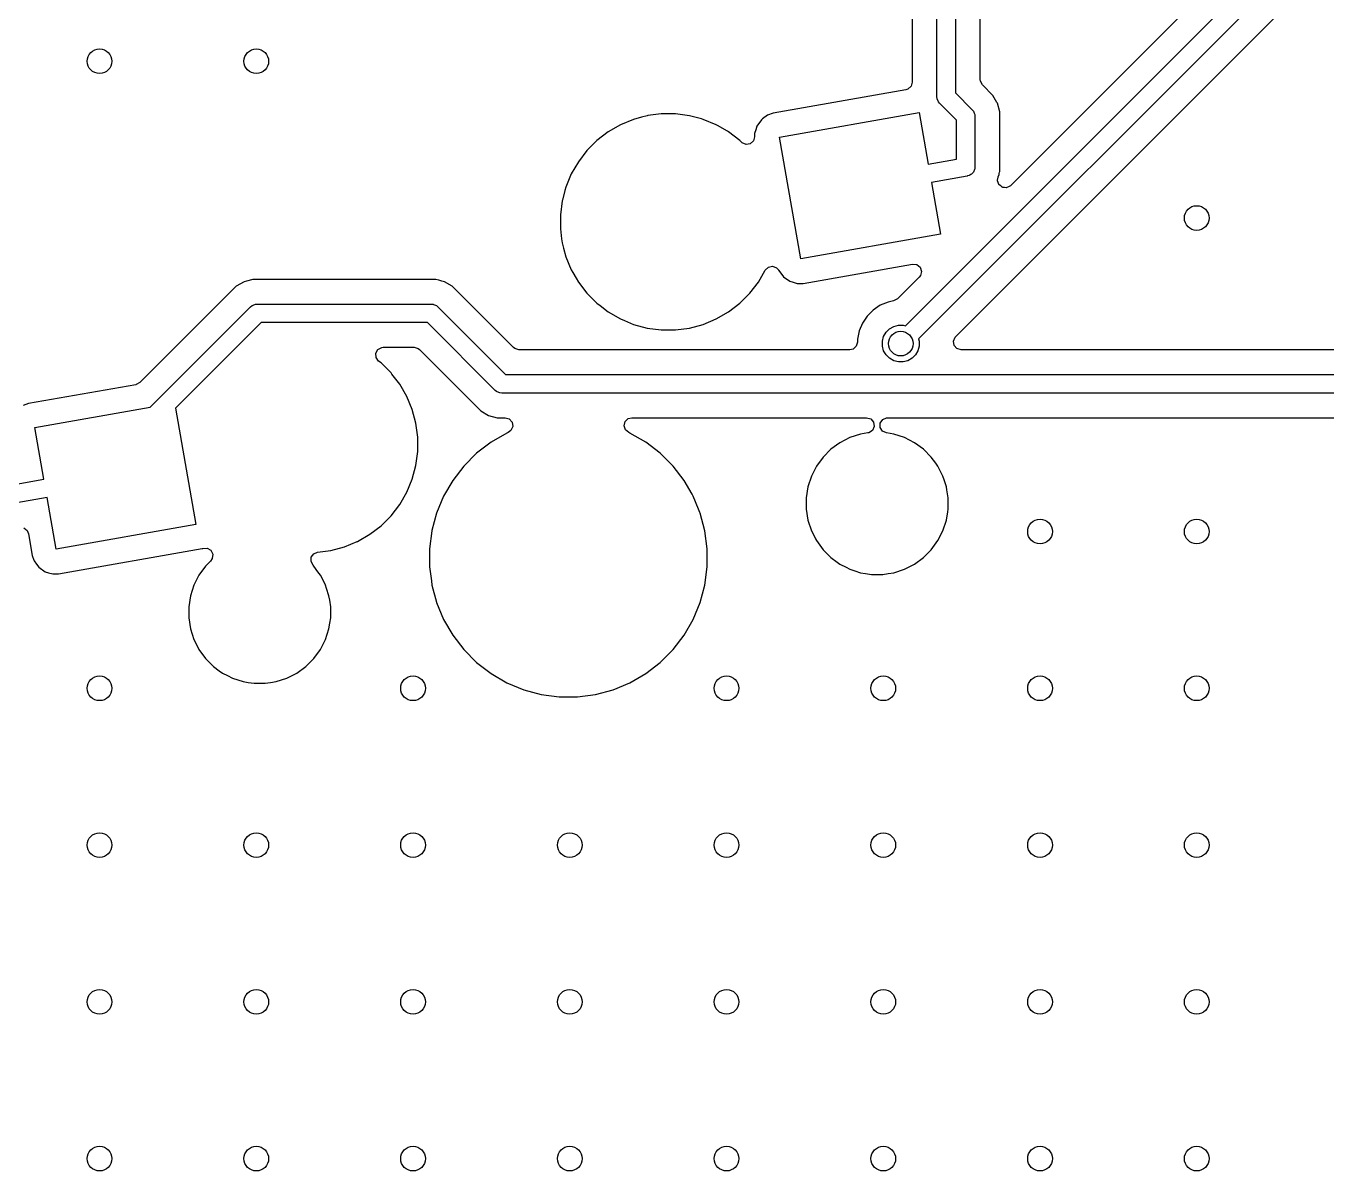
# Model space of a CAD drawing. Extents: x 2.6 to 14.2, y -9.4 to -3.8.
# Drawn here: x 10.636 to 11.466, y -8.138 to -7.408 of the extents above; entities that cross this region are included whole.
import ezdxf

# ---------------------------------------------------------------- set-up
doc = ezdxf.new("R2010")
doc.units = 0
doc.header["$MEASUREMENT"] = 0
doc.layers.add('BLACK', color=7, linetype='CONTINUOUS')

msp = doc.modelspace()

# ---------------------------------------------------------------- linework, layer by layer
at = {"layer": 'BLACK', "linetype": 'CONTINUOUS'}
for p, q in [((11.21748, -7.4532), (11.21748, -7.33133)), ((11.2293, -7.33133), (11.2293, -7.45076)), ((11.20172, -7.35198), (11.20172, -7.44388)), ((11.24506, -7.44221), (11.24506, -7.35198)), ((11.41682, -7.35755), (11.26452, -7.50986)), ((11.19736, -7.59931), (11.43402, -7.36266)), ((11.4441, -7.36928), (11.20572, -7.60766)), ((11.33926, -7.49642), (11.45727, -7.37841)), ((11.20172, -7.44388), (11.20094, -7.44652)), ((11.24517, -7.44324), (11.24506, -7.44221)), ((11.24649, -7.44566), (11.24517, -7.44324)), ((11.19768, -7.44869), (11.11299, -7.46362)), ((11.19886, -7.44832), (11.19768, -7.44869)), ((11.20094, -7.44652), (11.19886, -7.44832)), ((11.2176, -7.45436), (11.21748, -7.4532)), ((11.2293, -7.45076), (11.24001, -7.46148)), ((11.25318, -7.45235), (11.24649, -7.44566)), ((11.25572, -7.45675), (11.25318, -7.45235)), ((11.21763, -7.45443), (11.2176, -7.45436)), ((11.21848, -7.45649), (11.21763, -7.45443)), ((11.21921, -7.45738), (11.21848, -7.45649)), ((11.22993, -7.4681), (11.21921, -7.45738)), ((11.24001, -7.46148), (11.24075, -7.46237)), ((11.25603, -7.45729), (11.25572, -7.45675)), ((11.25751, -7.4628), (11.25603, -7.45729)), ((11.02392, -7.4676), (11.01558, -7.47105)), ((11.02896, -7.46625), (11.02392, -7.4676)), ((11.03265, -7.46526), (11.02896, -7.46625)), ((11.03308, -7.4652), (11.03265, -7.46526)), ((11.04161, -7.46408), (11.03308, -7.4652)), ((11.05064, -7.46408), (11.04161, -7.46408)), ((11.04161, -7.46408), (11.04161, -7.46408)), ((11.0581, -7.46506), (11.05064, -7.46408)), ((11.05064, -7.46408), (11.05064, -7.46408)), ((11.0596, -7.46526), (11.0581, -7.46506)), ((11.06727, -7.46731), (11.0596, -7.46526)), ((11.06833, -7.4676), (11.06727, -7.46731)), ((11.07667, -7.47105), (11.06833, -7.4676)), ((11.10546, -7.46784), (11.1026, -7.47193)), ((11.10617, -7.46731), (11.10546, -7.46784)), ((11.10945, -7.46484), (11.10617, -7.46731)), ((11.11299, -7.46362), (11.10945, -7.46484)), ((11.11299, -7.46362), (11.11299, -7.46362)), ((11.11695, -7.47893), (11.20612, -7.46321)), ((11.20612, -7.46321), (11.21193, -7.49617)), ((11.22993, -7.49299), (11.22993, -7.4681)), ((11.24075, -7.46237), (11.24127, -7.46364)), ((11.24127, -7.46364), (11.24163, -7.4645)), ((11.24163, -7.4645), (11.24174, -7.46565)), ((11.24174, -7.46565), (11.24174, -7.49795)), ((11.25751, -7.49605), (11.25751, -7.4628)), ((11.00775, -7.47557), (11.00059, -7.48107)), ((11.01558, -7.47105), (11.00775, -7.47557)), ((11.01558, -7.47105), (11.01558, -7.47105)), ((11.07755, -7.47156), (11.07667, -7.47105)), ((11.07667, -7.47105), (11.07667, -7.47105)), ((11.08379, -7.47516), (11.07755, -7.47156)), ((11.0845, -7.47557), (11.08379, -7.47516)), ((11.09166, -7.48107), (11.0845, -7.47557)), ((11.10186, -7.47434), (11.10114, -7.47671)), ((11.10114, -7.47671), (11.10114, -7.47671)), ((11.10114, -7.47671), (11.10117, -7.47871)), ((11.1026, -7.47193), (11.10186, -7.47434)), ((11.00059, -7.48107), (10.9942, -7.48746)), ((11.09284, -7.48225), (11.09166, -7.48107)), ((11.09166, -7.48107), (11.09166, -7.48107)), ((11.09316, -7.48254), (11.09284, -7.48225)), ((11.09568, -7.48364), (11.09316, -7.48254)), ((11.0984, -7.4832), (11.09568, -7.48364)), ((11.10044, -7.48136), (11.0984, -7.4832)), ((11.10117, -7.47871), (11.10044, -7.48136)), ((11.13062, -7.55648), (11.11695, -7.47893)), ((10.9887, -7.49463), (10.98418, -7.50245)), ((10.9942, -7.48746), (10.9887, -7.49463)), ((11.21193, -7.49617), (11.22993, -7.49299)), ((10.98418, -7.50245), (10.98073, -7.5108)), ((10.98418, -7.50245), (10.98418, -7.50245)), ((11.22939, -7.60629), (11.33926, -7.49642)), ((11.23912, -7.50286), (11.23852, -7.50311)), ((11.23949, -7.50249), (11.23912, -7.50286)), ((11.23992, -7.50221), (11.23949, -7.50249)), ((11.24029, -7.50169), (11.23992, -7.50221)), ((11.24075, -7.50123), (11.24029, -7.50169)), ((11.24095, -7.50075), (11.24075, -7.50123)), ((11.24124, -7.50033), (11.24095, -7.50075)), ((11.24138, -7.4997), (11.24124, -7.50033)), ((11.24163, -7.4991), (11.24138, -7.4997)), ((11.24172, -7.49817), (11.24163, -7.4991)), ((11.24174, -7.49808), (11.24172, -7.49817)), ((11.24174, -7.49795), (11.24174, -7.49804)), ((11.24174, -7.49804), (11.24174, -7.49808)), ((11.2566, -7.50427), (11.25718, -7.50268)), ((11.25718, -7.50268), (11.25723, -7.50215)), ((11.25723, -7.50215), (11.25737, -7.50131)), ((11.25737, -7.50131), (11.25751, -7.5008)), ((11.25768, -7.497), (11.25751, -7.49605)), ((11.25751, -7.4989), (11.25768, -7.497)), ((11.25751, -7.5008), (11.25751, -7.4989)), ((10.98073, -7.5108), (10.98015, -7.51292)), ((11.23686, -7.50376), (11.21398, -7.5078)), ((11.21398, -7.5078), (11.2198, -7.54075)), ((11.23695, -7.50374), (11.23686, -7.50376)), ((11.23699, -7.50374), (11.23695, -7.50374)), ((11.23708, -7.5037), (11.23699, -7.50374)), ((11.23798, -7.50345), (11.23708, -7.5037)), ((11.23852, -7.50311), (11.23798, -7.50345)), ((11.25618, -7.50653), (11.25635, -7.50515)), ((11.25621, -7.50661), (11.25618, -7.50653)), ((11.25619, -7.50676), (11.25621, -7.50661)), ((11.25664, -7.50794), (11.25619, -7.50676)), ((11.25635, -7.50515), (11.25647, -7.50468)), ((11.25647, -7.50468), (11.2566, -7.50427)), ((11.25702, -7.50915), (11.25664, -7.50794)), ((11.25711, -7.50922), (11.25702, -7.50915)), ((11.25716, -7.50934), (11.25711, -7.50922)), ((11.25817, -7.51009), (11.25716, -7.50934)), ((11.25914, -7.5109), (11.25817, -7.51009)), ((11.25926, -7.51091), (11.25914, -7.5109)), ((11.25936, -7.51098), (11.25926, -7.51091)), ((11.26062, -7.51107), (11.25936, -7.51098)), ((11.26187, -7.51122), (11.26062, -7.51107)), ((11.26198, -7.51117), (11.26187, -7.51122)), ((11.2621, -7.51118), (11.26198, -7.51117)), ((11.26321, -7.51057), (11.2621, -7.51118)), ((11.26435, -7.51002), (11.26321, -7.51057)), ((11.26441, -7.50992), (11.26435, -7.51002)), ((11.26452, -7.50986), (11.26441, -7.50992)), ((10.97839, -7.51952), (10.97721, -7.52848)), ((10.97849, -7.51913), (10.97839, -7.51952)), ((10.97839, -7.51952), (10.97839, -7.51952)), ((10.98015, -7.51292), (10.97849, -7.51913)), ((10.97721, -7.52848), (10.97721, -7.53751)), ((10.97721, -7.53751), (10.97805, -7.54391)), ((10.97805, -7.54391), (10.97839, -7.54647)), ((11.2198, -7.54075), (11.13062, -7.55648)), ((10.97839, -7.54647), (10.9793, -7.54987)), ((10.9793, -7.54987), (10.98073, -7.5552)), ((10.98073, -7.5552), (10.98418, -7.56354)), ((11.13214, -7.57222), (11.2019, -7.55992)), ((11.2019, -7.55992), (11.20463, -7.56022)), ((11.20463, -7.56022), (11.20677, -7.56196)), ((10.98418, -7.56354), (10.98418, -7.56354)), ((10.98418, -7.56354), (10.9852, -7.5653)), ((10.9852, -7.5653), (10.98733, -7.569)), ((10.98733, -7.569), (10.9887, -7.57137)), ((11.10355, -7.57137), (11.10795, -7.56375)), ((11.10795, -7.56375), (11.10994, -7.56185)), ((11.10994, -7.56185), (11.11264, -7.56133)), ((11.11264, -7.56133), (11.11519, -7.56235)), ((11.11519, -7.56235), (11.11629, -7.56367)), ((11.11629, -7.56367), (11.11629, -7.56366)), ((11.11629, -7.56366), (11.11633, -7.56371)), ((11.11633, -7.56371), (11.11649, -7.5639)), ((11.11649, -7.5639), (11.11652, -7.56397)), ((11.11652, -7.56397), (11.11953, -7.56796)), ((11.11953, -7.56796), (11.11953, -7.56796)), ((11.11953, -7.56796), (11.12362, -7.57082)), ((11.2062, -7.56818), (11.19228, -7.5821)), ((11.20694, -7.56723), (11.2062, -7.56818)), ((11.20677, -7.56196), (11.20763, -7.56457)), ((11.20763, -7.56457), (11.20694, -7.56723)), ((10.7705, -7.57402), (10.70901, -7.6355)), ((10.77544, -7.57116), (10.7705, -7.57402)), ((10.7705, -7.57402), (10.7705, -7.57402)), ((10.77703, -7.57074), (10.77544, -7.57116)), ((10.77544, -7.57116), (10.77544, -7.57116)), ((10.78095, -7.56969), (10.77703, -7.57074)), ((10.77703, -7.57074), (10.77703, -7.57074)), ((10.89775, -7.56969), (10.78095, -7.56969)), ((10.89971, -7.57021), (10.89775, -7.56969)), ((10.90167, -7.57074), (10.89971, -7.57021)), ((10.90326, -7.57116), (10.90167, -7.57074)), ((10.90167, -7.57074), (10.90167, -7.57074)), ((10.90821, -7.57402), (10.90326, -7.57116)), ((10.90326, -7.57116), (10.90326, -7.57116)), ((10.94738, -7.61319), (10.90821, -7.57402)), ((10.90821, -7.57402), (10.90821, -7.57402)), ((10.9887, -7.57137), (10.9942, -7.57853)), ((11.09805, -7.57853), (11.10355, -7.57137)), ((11.12362, -7.57082), (11.12362, -7.57082)), ((11.12362, -7.57082), (11.12565, -7.57145)), ((11.12565, -7.57145), (11.1284, -7.57228)), ((11.1284, -7.57228), (11.13214, -7.57222)), ((10.78052, -7.58645), (10.78233, -7.5857)), ((10.78233, -7.5857), (10.78265, -7.58557)), ((10.78265, -7.58557), (10.7838, -7.58545)), ((10.7838, -7.58545), (10.8949, -7.58545)), ((10.8949, -7.58545), (10.89605, -7.58557)), ((10.89605, -7.58557), (10.89637, -7.5857)), ((10.89637, -7.5857), (10.89818, -7.58645)), ((10.9942, -7.57853), (10.9942, -7.57853)), ((10.9942, -7.57853), (11.00059, -7.58492)), ((11.00059, -7.58492), (11.00059, -7.58492)), ((11.00059, -7.58492), (11.00059, -7.58492)), ((11.00059, -7.58492), (11.00255, -7.58643)), ((11.0845, -7.59042), (11.09166, -7.58492)), ((11.09166, -7.58492), (11.09805, -7.57853)), ((11.09166, -7.58492), (11.09166, -7.58492)), ((11.09166, -7.58492), (11.09166, -7.58492)), ((11.09805, -7.57853), (11.09805, -7.57853)), ((11.09805, -7.57853), (11.09805, -7.57853)), ((11.18635, -7.58412), (11.18133, -7.5862)), ((11.18978, -7.58344), (11.18635, -7.58412)), ((11.18635, -7.58412), (11.18635, -7.58412)), ((11.18986, -7.58342), (11.18978, -7.58344)), ((11.19228, -7.5821), (11.18986, -7.58342)), ((10.71556, -7.65125), (10.77963, -7.58718)), ((10.77963, -7.58718), (10.78052, -7.58645)), ((10.89818, -7.58645), (10.89907, -7.58718)), ((10.89907, -7.58718), (10.94228, -7.63039)), ((11.00255, -7.58643), (11.00775, -7.59042)), ((11.00775, -7.59042), (11.00775, -7.59042)), ((11.00775, -7.59042), (11.00775, -7.59042)), ((11.00775, -7.59042), (11.01558, -7.59494)), ((11.07667, -7.59494), (11.0845, -7.59042)), ((11.17297, -7.59306), (11.16995, -7.59757)), ((11.17681, -7.58922), (11.17297, -7.59306)), ((11.17297, -7.59306), (11.17297, -7.59306)), ((11.18133, -7.5862), (11.17681, -7.58922)), ((11.17681, -7.58922), (11.17681, -7.58922)), ((11.18133, -7.5862), (11.18133, -7.5862)), ((10.78625, -7.59726), (10.73167, -7.65184)), ((10.89245, -7.59726), (10.78625, -7.59726)), ((10.93566, -7.64047), (10.89245, -7.59726)), ((11.01558, -7.59494), (11.01558, -7.59494)), ((11.01558, -7.59494), (11.01558, -7.59494)), ((11.01558, -7.59494), (11.01805, -7.59596)), ((11.01805, -7.59596), (11.02392, -7.5984)), ((11.02392, -7.5984), (11.03265, -7.60073)), ((11.03265, -7.60073), (11.04161, -7.60191)), ((11.04161, -7.60191), (11.04161, -7.60191)), ((11.04161, -7.60191), (11.05064, -7.60191)), ((11.05064, -7.60191), (11.0596, -7.60073)), ((11.05064, -7.60191), (11.05064, -7.60191)), ((11.0596, -7.60073), (11.06833, -7.5984)), ((11.06833, -7.5984), (11.07667, -7.59494)), ((11.16787, -7.60259), (11.16681, -7.60792)), ((11.16995, -7.59757), (11.16787, -7.60259)), ((11.16787, -7.60259), (11.16787, -7.60259)), ((11.16995, -7.59757), (11.16995, -7.59757)), ((11.18502, -7.60345), (11.1872, -7.60127)), ((11.1872, -7.60127), (11.18987, -7.59973)), ((11.18987, -7.59973), (11.19285, -7.59893)), ((11.19285, -7.59893), (11.19593, -7.59893)), ((11.19593, -7.59893), (11.19736, -7.59931)), ((11.16681, -7.60974), (11.16604, -7.61238)), ((11.16681, -7.60792), (11.16681, -7.60974)), ((11.18268, -7.6091), (11.18348, -7.60612)), ((11.18268, -7.61218), (11.18268, -7.6091)), ((11.18348, -7.60612), (11.18502, -7.60345)), ((11.20572, -7.60766), (11.2061, -7.6091)), ((11.2061, -7.6091), (11.2061, -7.61218)), ((11.22801, -7.60905), (11.22915, -7.60654)), ((11.2284, -7.61177), (11.22801, -7.60905)), ((11.22915, -7.60654), (11.22939, -7.60629)), ((10.85951, -7.61682), (10.86085, -7.61442)), ((10.85967, -7.61956), (10.85951, -7.61682)), ((10.86085, -7.61442), (10.86328, -7.61313)), ((10.86328, -7.61313), (10.86426, -7.61303)), ((10.86426, -7.61303), (10.8839, -7.61303)), ((10.8839, -7.61303), (10.88654, -7.61381)), ((10.88654, -7.61381), (10.88735, -7.61446)), ((10.88735, -7.61446), (10.92653, -7.65364)), ((10.94819, -7.61385), (10.94738, -7.61319)), ((10.95083, -7.61462), (10.94819, -7.61385)), ((11.16193, -7.61462), (10.95083, -7.61462)), ((11.16396, -7.61418), (11.16193, -7.61462)), ((11.16604, -7.61238), (11.16396, -7.61418)), ((11.18348, -7.61516), (11.18268, -7.61218)), ((11.18502, -7.61783), (11.18348, -7.61516)), ((11.1872, -7.62001), (11.18502, -7.61783)), ((11.20376, -7.61783), (11.20158, -7.62001)), ((11.2053, -7.61516), (11.20376, -7.61783)), ((11.2061, -7.61218), (11.2053, -7.61516)), ((11.2302, -7.61385), (11.2284, -7.61177)), ((11.23284, -7.61462), (11.2302, -7.61385)), ((11.52273, -7.61462), (11.23284, -7.61462)), ((10.86129, -7.62179), (10.85967, -7.61956)), ((10.86283, -7.62296), (10.86129, -7.62179)), ((10.86921, -7.62935), (10.86283, -7.62296)), ((10.86283, -7.62296), (10.86283, -7.62296)), ((11.18987, -7.62155), (11.1872, -7.62001)), ((11.19285, -7.62235), (11.18987, -7.62155)), ((11.19593, -7.62235), (11.19285, -7.62235)), ((11.19891, -7.62155), (11.19593, -7.62235)), ((11.20158, -7.62001), (11.19891, -7.62155)), ((10.70901, -7.6355), (10.7066, -7.63682)), ((10.86977, -7.63008), (10.86921, -7.62935)), ((10.86921, -7.62935), (10.86921, -7.62935)), ((10.86921, -7.62935), (10.86921, -7.62935)), ((10.87471, -7.63652), (10.86977, -7.63008)), ((10.94228, -7.63039), (11.53129, -7.63039)), ((10.70641, -7.63685), (10.63795, -7.64892)), ((10.7066, -7.63682), (10.70641, -7.63685)), ((10.87923, -7.64434), (10.87471, -7.63652)), ((10.87471, -7.63652), (10.87471, -7.63652)), ((10.87471, -7.63652), (10.87471, -7.63652)), ((10.93655, -7.64121), (10.93566, -7.64047)), ((10.93806, -7.64183), (10.93655, -7.64121)), ((10.93868, -7.64209), (10.93806, -7.64183)), ((10.93983, -7.6422), (10.93868, -7.64209)), ((11.53373, -7.6422), (10.93983, -7.6422)), ((10.63795, -7.64892), (10.63441, -7.65014)), ((10.63795, -7.64892), (10.63795, -7.64892)), ((10.64191, -7.66424), (10.71556, -7.65125)), ((10.73167, -7.65184), (10.74476, -7.72606)), ((10.88269, -7.65269), (10.87923, -7.64434)), ((10.88503, -7.66142), (10.88269, -7.65269)), ((10.92653, -7.65364), (10.92653, -7.65364)), ((10.92653, -7.65364), (10.92653, -7.65364)), ((10.92653, -7.65364), (10.93144, -7.65647)), ((10.93144, -7.65647), (10.93144, -7.65647)), ((10.93144, -7.65647), (10.93147, -7.65649)), ((10.93147, -7.65649), (10.93698, -7.65797)), ((10.93698, -7.65797), (10.93698, -7.65797)), ((10.93698, -7.65797), (10.94202, -7.65797)), ((10.94202, -7.65797), (10.94466, -7.65874)), ((10.94466, -7.65874), (10.94646, -7.66082)), ((11.01785, -7.66302), (11.01853, -7.66036)), ((11.01853, -7.66036), (11.02054, -7.65848)), ((11.02054, -7.65848), (11.02273, -7.65797)), ((11.02273, -7.65797), (11.17264, -7.65797)), ((11.17264, -7.65797), (11.17528, -7.65874)), ((11.17528, -7.65874), (11.17708, -7.66082)), ((11.18136, -7.66141), (11.18288, -7.65912)), ((11.18288, -7.65912), (11.1854, -7.65801)), ((11.1854, -7.65801), (11.18603, -7.65797)), ((11.18603, -7.65797), (11.53659, -7.65797)), ((10.64772, -7.69719), (10.64191, -7.66424)), ((10.88621, -7.67037), (10.88503, -7.66142)), ((10.9431, -7.66769), (10.93304, -7.67349)), ((10.94389, -7.66736), (10.9431, -7.66769)), ((10.9431, -7.66769), (10.9431, -7.66769)), ((10.94571, -7.66605), (10.94389, -7.66736)), ((10.94685, -7.66355), (10.94571, -7.66605)), ((10.94646, -7.66082), (10.94685, -7.66355)), ((11.01872, -7.66563), (11.01785, -7.66302)), ((11.02086, -7.66736), (11.01872, -7.66563)), ((11.02165, -7.66769), (11.02086, -7.66736)), ((11.0317, -7.67349), (11.02165, -7.66769)), ((11.02165, -7.66769), (11.02165, -7.66769)), ((11.16873, -7.66841), (11.16195, -7.67062)), ((11.17341, -7.66767), (11.16873, -7.66841)), ((11.17402, -7.66753), (11.17341, -7.66767)), ((11.17633, -7.66605), (11.17402, -7.66753)), ((11.17748, -7.66355), (11.17633, -7.66605)), ((11.17708, -7.66082), (11.17748, -7.66355)), ((11.18132, -7.66416), (11.18136, -7.66141)), ((11.18278, -7.66649), (11.18132, -7.66416)), ((11.18526, -7.66767), (11.18278, -7.66649)), ((11.18994, -7.66841), (11.18526, -7.66767)), ((11.19672, -7.67062), (11.18994, -7.66841)), ((10.88621, -7.67941), (10.88621, -7.67037)), ((10.93304, -7.67349), (10.92383, -7.68057)), ((11.04092, -7.68057), (11.0317, -7.67349)), ((11.1556, -7.67385), (11.14983, -7.67804)), ((11.16195, -7.67062), (11.1556, -7.67385)), ((11.16195, -7.67062), (11.16195, -7.67062)), ((11.20007, -7.67232), (11.19672, -7.67062)), ((11.19672, -7.67062), (11.19672, -7.67062)), ((11.20308, -7.67385), (11.20007, -7.67232)), ((11.20884, -7.67804), (11.20308, -7.67385)), ((11.20308, -7.67385), (11.20308, -7.67385)), ((11.20308, -7.67385), (11.20308, -7.67385)), ((10.88503, -7.68836), (10.88621, -7.67941)), ((10.92383, -7.68057), (10.91562, -7.68878)), ((10.92383, -7.68057), (10.92383, -7.68057)), ((11.04913, -7.68878), (11.04092, -7.68057)), ((11.04092, -7.68057), (11.04092, -7.68057)), ((11.14479, -7.68309), (11.1406, -7.68885)), ((11.14983, -7.67804), (11.14479, -7.68309)), ((11.14479, -7.68309), (11.14479, -7.68309)), ((11.14983, -7.67804), (11.14983, -7.67804)), ((11.21388, -7.68309), (11.20884, -7.67804)), ((11.20884, -7.67804), (11.20884, -7.67804)), ((11.21389, -7.68309), (11.21388, -7.68309)), ((11.21673, -7.687), (11.21389, -7.68309)), ((10.88269, -7.69709), (10.88503, -7.68836)), ((10.91562, -7.68878), (10.90855, -7.69799)), ((10.91562, -7.68878), (10.91562, -7.68878)), ((11.0562, -7.69799), (11.04913, -7.68878)), ((11.04913, -7.68878), (11.04913, -7.68878)), ((11.1406, -7.68885), (11.13736, -7.69521)), ((11.21808, -7.68885), (11.21673, -7.687)), ((11.21999, -7.69262), (11.21808, -7.68885)), ((11.22131, -7.69521), (11.21999, -7.69262)), ((10.62537, -7.70113), (10.64772, -7.69719)), ((10.87923, -7.70544), (10.88269, -7.69709)), ((10.90855, -7.69799), (10.90274, -7.70805)), ((11.06125, -7.70674), (11.0562, -7.69799)), ((11.13516, -7.70199), (11.13404, -7.70903)), ((11.13736, -7.69521), (11.13516, -7.70199)), ((11.13736, -7.69521), (11.13736, -7.69521)), ((11.22208, -7.69756), (11.22131, -7.69521)), ((11.22131, -7.69521), (11.22131, -7.69521)), ((11.22352, -7.70199), (11.22208, -7.69756)), ((11.22383, -7.70399), (11.22352, -7.70199)), ((10.64977, -7.70882), (10.62689, -7.71286)), ((10.65558, -7.74178), (10.64977, -7.70882)), ((10.87471, -7.71326), (10.87923, -7.70544)), ((10.90274, -7.70805), (10.89829, -7.71878)), ((10.90274, -7.70805), (10.90274, -7.70805)), ((11.06201, -7.70805), (11.06125, -7.70674)), ((11.06538, -7.71618), (11.06201, -7.70805)), ((11.13404, -7.70903), (11.13404, -7.71616)), ((11.22463, -7.70903), (11.22383, -7.70399)), ((11.22463, -7.71616), (11.22463, -7.70903)), ((10.86921, -7.72043), (10.87471, -7.71326)), ((10.89829, -7.71878), (10.89533, -7.72983)), ((10.89829, -7.71878), (10.89829, -7.71878)), ((11.06628, -7.71836), (11.06538, -7.71618)), ((11.06645, -7.71878), (11.06628, -7.71836)), ((11.06946, -7.73), (11.06645, -7.71878)), ((11.13404, -7.71616), (11.13516, -7.7232)), ((11.22352, -7.7232), (11.22436, -7.71788)), ((11.22436, -7.71788), (11.22463, -7.71616)), ((10.74476, -7.72606), (10.65558, -7.74178)), ((10.85566, -7.73231), (10.86283, -7.72682)), ((10.86283, -7.72681), (10.86921, -7.72043)), ((10.86283, -7.72682), (10.86283, -7.72681)), ((10.86283, -7.72682), (10.86283, -7.72682)), ((10.86921, -7.72043), (10.86921, -7.72043)), ((10.86921, -7.72043), (10.86921, -7.72043)), ((11.13516, -7.7232), (11.13736, -7.72998)), ((11.22131, -7.72998), (11.22352, -7.7232)), ((10.63491, -7.72824), (10.63704, -7.72997)), ((10.63704, -7.72997), (10.63783, -7.7319)), ((10.63783, -7.7319), (10.64027, -7.74574)), ((10.84783, -7.73683), (10.85566, -7.73231)), ((10.89529, -7.73), (10.89377, -7.74152)), ((10.89533, -7.72983), (10.89529, -7.73)), ((10.89529, -7.73), (10.89529, -7.73)), ((11.07098, -7.74152), (11.06946, -7.73)), ((11.13736, -7.72998), (11.13736, -7.72998)), ((11.13736, -7.72998), (11.13927, -7.73374)), ((11.13927, -7.73374), (11.14006, -7.73529)), ((11.14006, -7.73529), (11.1406, -7.73633)), ((11.21808, -7.73633), (11.22131, -7.72998)), ((10.6571, -7.75752), (10.74872, -7.74137)), ((10.74872, -7.74137), (10.74904, -7.74126)), ((10.74904, -7.74126), (10.75179, -7.74113)), ((10.75179, -7.74113), (10.75417, -7.74251)), ((10.75417, -7.74251), (10.75542, -7.74496)), ((10.81998, -7.74468), (10.82227, -7.74375)), ((10.82227, -7.74375), (10.83076, -7.74263)), ((10.83076, -7.74263), (10.83949, -7.74029)), ((10.83949, -7.74029), (10.8476, -7.73693)), ((10.8476, -7.73693), (10.84783, -7.73683)), ((10.84783, -7.73683), (10.84783, -7.73683)), ((10.84783, -7.73683), (10.84783, -7.73683)), ((10.89377, -7.74152), (10.89377, -7.75313)), ((11.07098, -7.75313), (11.07098, -7.74152)), ((11.1406, -7.73633), (11.14479, -7.7421)), ((11.14479, -7.7421), (11.14479, -7.7421)), ((11.14479, -7.7421), (11.14983, -7.74714)), ((11.20884, -7.74714), (11.21388, -7.7421)), ((11.21388, -7.7421), (11.21808, -7.73633)), ((10.64027, -7.74574), (10.64027, -7.74574)), ((10.64027, -7.74574), (10.64132, -7.74881)), ((10.64132, -7.74881), (10.64149, -7.74928)), ((10.64149, -7.74928), (10.64304, -7.75133)), ((10.64304, -7.75133), (10.64449, -7.75326)), ((10.75408, -7.74933), (10.75086, -7.75254)), ((10.75516, -7.7477), (10.75408, -7.74933)), ((10.75542, -7.74496), (10.75516, -7.7477)), ((10.81814, -7.74962), (10.81833, -7.74688)), ((10.81945, -7.75204), (10.81814, -7.74962)), ((10.81833, -7.74688), (10.81998, -7.74468)), ((10.81996, -7.75254), (10.81945, -7.75204)), ((11.14983, -7.74714), (11.14983, -7.74714)), ((11.14983, -7.74714), (11.15377, -7.75001)), ((11.15377, -7.75001), (11.1556, -7.75133)), ((11.1556, -7.75133), (11.15954, -7.75334)), ((11.19672, -7.75457), (11.20308, -7.75133)), ((11.20308, -7.75133), (11.20884, -7.74714)), ((10.64449, -7.75326), (10.64449, -7.75326)), ((10.64449, -7.75326), (10.64858, -7.75613)), ((10.64858, -7.75613), (10.64858, -7.75613)), ((10.64858, -7.75613), (10.65069, -7.75677)), ((10.65069, -7.75677), (10.65336, -7.75759)), ((10.65336, -7.75759), (10.6571, -7.75752)), ((10.74667, -7.75831), (10.74344, -7.76467)), ((10.75086, -7.75254), (10.74667, -7.75831)), ((10.82257, -7.75613), (10.81996, -7.75254)), ((10.81996, -7.75254), (10.81996, -7.75254)), ((10.82415, -7.75831), (10.82257, -7.75613)), ((10.82583, -7.76161), (10.82415, -7.75831)), ((10.89377, -7.75313), (10.89494, -7.76204)), ((11.06946, -7.76465), (11.07098, -7.75313)), ((11.15954, -7.75334), (11.16195, -7.75457)), ((11.16195, -7.75457), (11.16195, -7.75457)), ((11.16195, -7.75457), (11.16517, -7.75562)), ((11.16517, -7.75562), (11.16873, -7.75677)), ((11.16873, -7.75677), (11.17199, -7.75729)), ((11.17199, -7.75729), (11.17577, -7.75789)), ((11.17577, -7.75789), (11.17577, -7.75789)), ((11.17577, -7.75789), (11.1829, -7.75789)), ((11.1829, -7.75789), (11.18631, -7.75735)), ((11.18631, -7.75735), (11.18994, -7.75677)), ((11.18994, -7.75677), (11.19672, -7.75457)), ((10.74344, -7.76467), (10.74123, -7.77145)), ((10.74344, -7.76467), (10.74344, -7.76467)), ((10.82739, -7.76467), (10.82583, -7.76161)), ((10.82808, -7.7668), (10.82739, -7.76467)), ((10.82739, -7.76467), (10.82739, -7.76467)), ((10.82959, -7.77145), (10.82808, -7.7668)), ((10.89494, -7.76204), (10.89529, -7.76465)), ((10.89529, -7.76465), (10.89822, -7.7756)), ((11.06645, -7.77586), (11.06946, -7.76465)), ((10.74123, -7.77145), (10.74012, -7.77849)), ((10.83006, -7.77439), (10.82959, -7.77145)), ((10.83071, -7.77849), (10.83006, -7.77439)), ((10.89822, -7.7756), (10.89829, -7.77586)), ((10.89829, -7.77586), (10.89829, -7.77586)), ((10.89829, -7.77586), (10.90274, -7.78659)), ((11.06201, -7.78659), (11.06645, -7.77586)), ((10.74012, -7.77849), (10.74012, -7.78562)), ((10.83071, -7.78562), (10.83071, -7.77849)), ((10.74012, -7.78562), (10.74123, -7.79266)), ((10.74123, -7.79266), (10.74344, -7.79944)), ((10.82739, -7.79944), (10.82959, -7.79266)), ((10.82959, -7.79266), (10.83017, -7.78903)), ((10.83017, -7.78903), (10.83071, -7.78562)), ((10.90274, -7.78659), (10.90274, -7.78659)), ((10.90274, -7.78659), (10.90855, -7.79665)), ((11.0562, -7.79665), (11.06201, -7.78659)), ((10.74344, -7.79944), (10.74344, -7.79944)), ((10.74344, -7.79944), (10.745, -7.80251)), ((10.82415, -7.80579), (10.82739, -7.79944)), ((10.90855, -7.79665), (10.91562, -7.80587)), ((11.04913, -7.80587), (11.0562, -7.79665)), ((10.745, -7.80251), (10.74641, -7.80527)), ((10.74641, -7.80527), (10.74667, -7.80579)), ((10.74667, -7.80579), (10.75086, -7.81156)), ((10.81996, -7.81156), (10.82415, -7.80579)), ((10.91562, -7.80587), (10.91562, -7.80587)), ((10.91562, -7.80587), (10.92383, -7.81408)), ((11.04092, -7.81408), (11.04913, -7.80587)), ((10.75086, -7.81156), (10.75086, -7.81156)), ((10.75086, -7.81156), (10.7559, -7.8166)), ((10.7559, -7.8166), (10.7559, -7.8166)), ((10.7559, -7.8166), (10.75959, -7.81928)), ((10.80915, -7.82079), (10.81492, -7.8166)), ((10.81492, -7.8166), (10.81996, -7.81156)), ((10.92383, -7.81408), (10.92383, -7.81408)), ((10.92383, -7.81408), (10.93304, -7.82115)), ((11.0317, -7.82115), (11.04092, -7.81408)), ((10.75959, -7.81928), (10.76167, -7.82079)), ((10.76167, -7.82079), (10.76495, -7.82246)), ((10.76495, -7.82246), (10.76803, -7.82403)), ((10.76803, -7.82403), (10.76803, -7.82403)), ((10.76803, -7.82403), (10.77142, -7.82513)), ((10.77142, -7.82513), (10.77481, -7.82623)), ((10.77481, -7.82623), (10.77807, -7.82675)), ((10.77807, -7.82675), (10.78185, -7.82735)), ((10.79239, -7.82681), (10.79602, -7.82623)), ((10.79602, -7.82623), (10.8028, -7.82403)), ((10.8028, -7.82403), (10.80915, -7.82079)), ((10.93304, -7.82115), (10.9431, -7.82696)), ((11.02165, -7.82696), (11.0317, -7.82115)), ((10.78185, -7.82735), (10.78185, -7.82735)), ((10.78185, -7.82735), (10.78898, -7.82735)), ((10.78898, -7.82735), (10.79239, -7.82681)), ((10.9431, -7.82696), (10.9431, -7.82696)), ((10.9431, -7.82696), (10.9431, -7.82696)), ((10.9431, -7.82696), (10.95383, -7.8314)), ((10.95383, -7.8314), (10.96505, -7.83441)), ((10.96505, -7.83441), (10.97657, -7.83593)), ((10.98818, -7.83593), (10.9997, -7.83441)), ((10.9997, -7.83441), (11.01092, -7.8314)), ((11.01092, -7.8314), (11.02165, -7.82696)), ((10.97657, -7.83593), (10.97657, -7.83593)), ((10.97657, -7.83593), (10.98818, -7.83593)), ((10.98818, -7.83593), (10.98818, -7.83593))]:
    msp.add_line(p, q, dxfattribs=at)
at = {"layer": 'BLACK'}
for centre in [(10.68323, -7.43054), (10.78323, -7.43054), (11.38323, -7.53054), (11.19439, -7.61064), (11.28323, -7.73054), (11.38323, -7.73054), (10.68323, -7.83054), (10.88323, -7.83054), (11.08323, -7.83054), (11.18323, -7.83054), (11.28323, -7.83054), (11.38323, -7.83054), (10.68323, -7.93054), (10.78323, -7.93054), (10.88323, -7.93054), (10.98323, -7.93054), (11.08323, -7.93054), (11.18323, -7.93054), (11.28323, -7.93054), (11.38323, -7.93054), (10.68323, -8.03054), (10.78323, -8.03054), (10.88323, -8.03054), (10.98323, -8.03054), (11.08323, -8.03054), (11.18323, -8.03054), (11.28323, -8.03054), (11.38323, -8.03054), (10.68323, -8.13054), (10.78323, -8.13054), (10.88323, -8.13054), (10.98323, -8.13054), (11.08323, -8.13054), (11.18323, -8.13054), (11.28323, -8.13054), (11.38323, -8.13054)]:
    msp.add_circle(centre, 0.00787, dxfattribs=at)

doc.saveas('drawing.dxf')
